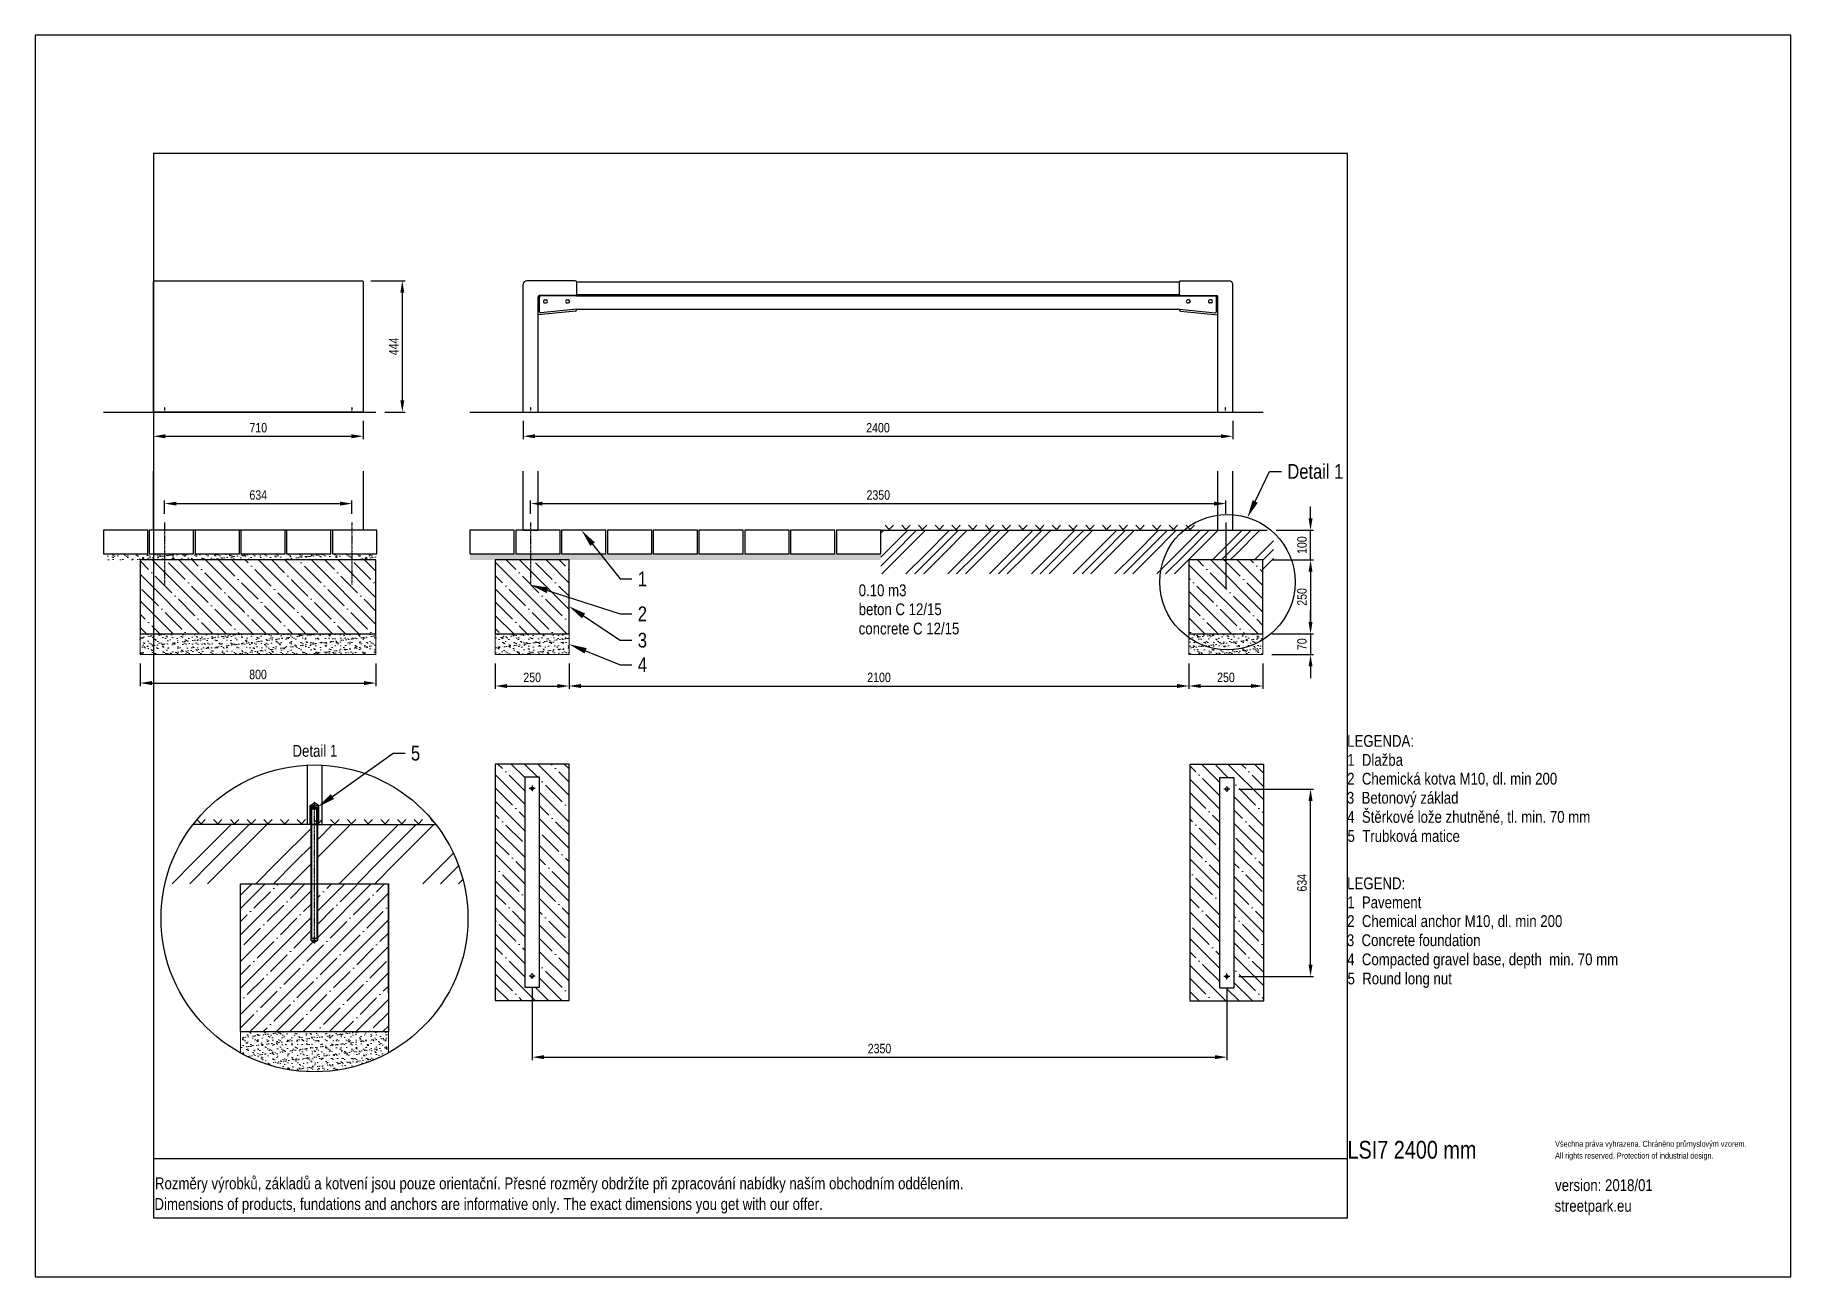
# Model space of a CAD drawing. Header units: millimetres. Extents: x 5064 to 11004, y 3085 to 7285.
import ezdxf
from ezdxf import colors
from ezdxf.entities.mleader import LeaderData, LeaderLine
from ezdxf.lldxf.tags import DXFTag
from ezdxf.math import Vec2, Vec3

# ---------------------------------------------------------------- set-up
doc = ezdxf.new("R2010")
doc.units = ezdxf.units.MM
doc.header["$LTSCALE"] = 0.3
doc.linetypes.add('DashDot', pattern=[15, 9, -3, 0, -3])
doc.layers.add('Nekreslit', color=6, linetype='Continuous', plot=False)
doc.layers.add('SRAFY', color=251, linetype='Continuous', lineweight=13)
doc.styles.add('SEACAD_Arial', font='arial.ttf', dxfattribs={"width": 0.8})
tags = doc.linetypes.add('HIDDEN2', pattern=[4.7625, 3.175, -1.5875]).pattern_tags.tags
tags[6:7] = [DXFTag(74, 4), DXFTag(75, 0), DXFTag(340, '0'), DXFTag(46, 0.0), DXFTag(50, 0.0), DXFTag(44, 0.0), DXFTag(45, 0.0)]
tags[4:5] = [DXFTag(74, 4), DXFTag(75, 0), DXFTag(340, '0'), DXFTag(46, 0.0), DXFTag(50, 0.0), DXFTag(44, 0.0), DXFTag(45, 0.0)]
doc.dimstyles.new('ISO-25', dxfattribs={"dimtxt": 1.6, "dimasz": 2, "dimexe": 0.5, "dimexo": 1.5, "dimtad": 1, "dimdec": 0, "dimtxsty": 'SEACAD_Arial', "dimcen": 2, "dimadec": 0, "dimazin": 0, "dimtfac": 1, "dimtdec": 0, "dimtmove": 0, "dimatfit": 3, "dimfxl": 1, "dimarcsym": 0})

# ---------------------------------------------------------------- blocks, each defined once
blk = doc.blocks.new('*D138')
at = {"color": 0, "lineweight": -2, "transparency": 16777216}
for p, q in [((6740.9, 5666.5), (6740.9, 5710.7)), ((9093.1, 5666.5), (9093.1, 5710.7)), ((6780.9, 5700.7), (9053.1, 5700.7))]:
    blk.add_line(p, q, dxfattribs=at)
at = {"color": 0, "transparency": 16777216}
for points in [[(6780.9, 5707.4), (6780.9, 5694), (6740.9, 5700.7)], [(9053.1, 5707.4), (9053.1, 5694), (9093.1, 5700.7)]]:
    blk.add_solid(points, dxfattribs=at)
at = {"layer": 'Defpoints', "color": 0, "transparency": 16777216}
for p in [(9093.1, 5700.7), (6740.9, 5636.5), (9093.1, 5636.5)]:
    blk.add_point(p, dxfattribs=at)
at = {"color": 0, "transparency": 16777216, "insert": (7917, 5729.6), "char_height": 32, "attachment_point": 5, "style": 'SEACAD_Arial'}
blk.add_mtext('2350', dxfattribs=at)
blk = doc.blocks.new('*D136')
at = {"color": 0, "lineweight": -2, "transparency": 16777216}
for p, q in [((9297.6, 5510.1), (9389.4, 5510.1)), ((9379.4, 5470.1), (9379.4, 5300.1)), ((9248.1, 5260.1), (9389.4, 5260.1))]:
    blk.add_line(p, q, dxfattribs=at)
at = {"color": 0, "transparency": 16777216}
for points in [[(9372.7, 5470.1), (9386, 5470.1), (9379.4, 5510.1)], [(9372.7, 5300.1), (9386, 5300.1), (9379.4, 5260.1)]]:
    blk.add_solid(points, dxfattribs=at)
at = {"layer": 'Defpoints', "color": 0, "transparency": 16777216}
for p in [(9267.6, 5510.1), (9218.1, 5260.1), (9379.4, 5260.1)]:
    blk.add_point(p, dxfattribs=at)
at = {"color": 0, "transparency": 16777216, "insert": (9350.5, 5385.1), "char_height": 32, "attachment_point": 5, "rotation": 90, "style": 'SEACAD_Arial'}
blk.add_mtext('250', dxfattribs=at)
blk = doc.blocks.new('*D137')
at = {"color": 0, "lineweight": -2, "transparency": 16777216}
for p, q in [((9379.4, 5300.1), (9379.4, 5340.1)), ((9248.1, 5260.1), (9389.4, 5260.1)), ((9379.4, 5260.1), (9379.4, 5190.1)), ((9248.1, 5190.1), (9389.4, 5190.1)), ((9379.4, 5150.1), (9379.4, 5110.1))]:
    blk.add_line(p, q, dxfattribs=at)
at = {"color": 0, "transparency": 16777216}
for points in [[(9372.7, 5300.1), (9386, 5300.1), (9379.4, 5260.1)], [(9372.7, 5150.1), (9386, 5150.1), (9379.4, 5190.1)]]:
    blk.add_solid(points, dxfattribs=at)
at = {"layer": 'Defpoints', "color": 0, "transparency": 16777216}
for p in [(9218.1, 5260.1), (9218.1, 5190.1), (9379.4, 5190.1)]:
    blk.add_point(p, dxfattribs=at)
at = {"color": 0, "transparency": 16777216, "insert": (9350.5, 5225.1), "char_height": 32, "attachment_point": 5, "rotation": 90, "style": 'SEACAD_Arial'}
blk.add_mtext('70', dxfattribs=at)
blk = doc.blocks.new('*D139')
at = {"color": 0, "lineweight": -2, "transparency": 16777216}
for p, q in [((5419.4, 5160.1), (5419.4, 5083.8)), ((6217.5, 5160.1), (6217.5, 5083.8)), ((5459.4, 5093.8), (6177.5, 5093.8))]:
    blk.add_line(p, q, dxfattribs=at)
at = {"color": 0, "transparency": 16777216}
for points in [[(5459.4, 5100.5), (5459.4, 5087.1), (5419.4, 5093.8)], [(6177.5, 5100.5), (6177.5, 5087.1), (6217.5, 5093.8)]]:
    blk.add_solid(points, dxfattribs=at)
at = {"layer": 'Defpoints', "color": 0, "transparency": 16777216}
for p in [(5419.4, 5190.1), (6217.5, 5190.1), (6217.5, 5093.8)]:
    blk.add_point(p, dxfattribs=at)
at = {"color": 0, "transparency": 16777216, "insert": (5818.5, 5122.6), "char_height": 32, "attachment_point": 5, "style": 'SEACAD_Arial'}
blk.add_mtext('800', dxfattribs=at)
blk = doc.blocks.new('*D140')
at = {"color": 0, "lineweight": -2, "transparency": 16777216}
for p, q in [((6621, 5160.1), (6621, 5073.8)), ((6871, 5160.1), (6871, 5073.8)), ((6661, 5083.8), (6831, 5083.8))]:
    blk.add_line(p, q, dxfattribs=at)
at = {"color": 0, "transparency": 16777216}
for points in [[(6661, 5090.5), (6661, 5077.1), (6621, 5083.8)], [(6831, 5090.5), (6831, 5077.1), (6871, 5083.8)]]:
    blk.add_solid(points, dxfattribs=at)
at = {"layer": 'Defpoints', "color": 0, "transparency": 16777216}
for p in [(6621, 5190.1), (6871, 5190.1), (6871, 5083.8)]:
    blk.add_point(p, dxfattribs=at)
at = {"color": 0, "transparency": 16777216, "insert": (6746, 5112.7), "char_height": 32, "attachment_point": 5, "style": 'SEACAD_Arial'}
blk.add_mtext('250', dxfattribs=at)
blk = doc.blocks.new('*D141')
at = {"color": 0, "lineweight": -2, "transparency": 16777216}
for p, q in [((8968.1, 5160.1), (8968.1, 5073.8)), ((9218.1, 5160.1), (9218.1, 5073.8)), ((9008.1, 5083.8), (9178.1, 5083.8))]:
    blk.add_line(p, q, dxfattribs=at)
at = {"color": 0, "transparency": 16777216}
for points in [[(9008.1, 5090.5), (9008.1, 5077.2), (8968.1, 5083.8)], [(9178.1, 5090.5), (9178.1, 5077.2), (9218.1, 5083.8)]]:
    blk.add_solid(points, dxfattribs=at)
at = {"layer": 'Defpoints', "color": 0, "transparency": 16777216}
for p in [(8968.1, 5190.1), (9218.1, 5190.1), (9218.1, 5083.8)]:
    blk.add_point(p, dxfattribs=at)
at = {"color": 0, "transparency": 16777216, "insert": (9093.1, 5112.7), "char_height": 32, "attachment_point": 5, "style": 'SEACAD_Arial'}
blk.add_mtext('250', dxfattribs=at)
blk = doc.blocks.new('*D142')
at = {"color": 0, "lineweight": -2, "transparency": 16777216}
for p, q in [((6871, 5160.1), (6871, 5073.8)), ((8968.1, 5160.1), (8968.1, 5073.8)), ((6911, 5083.8), (8928.1, 5083.8))]:
    blk.add_line(p, q, dxfattribs=at)
at = {"color": 0, "transparency": 16777216}
for points in [[(6911, 5090.5), (6911, 5077.1), (6871, 5083.8)], [(8928.1, 5090.5), (8928.1, 5077.1), (8968.1, 5083.8)]]:
    blk.add_solid(points, dxfattribs=at)
at = {"layer": 'Defpoints', "color": 0, "transparency": 16777216}
for p in [(6871, 5190.1), (8968.1, 5190.1), (8968.1, 5083.8)]:
    blk.add_point(p, dxfattribs=at)
at = {"color": 0, "transparency": 16777216, "insert": (7919.5, 5112.7), "char_height": 32, "attachment_point": 5, "style": 'SEACAD_Arial'}
blk.add_mtext('2100', dxfattribs=at)
blk = doc.blocks.new('*D133')
at = {"color": 0, "lineweight": -2, "transparency": 16777216}
for p, q in [((9379.4, 5650.4), (9379.4, 5690.4)), ((9262.6, 5610.4), (9389.4, 5610.4)), ((9379.4, 5510.1), (9379.4, 5610.4)), ((9248.1, 5510.1), (9389.4, 5510.1)), ((9379.4, 5470.1), (9379.4, 5430.1))]:
    blk.add_line(p, q, dxfattribs=at)
at = {"color": 0, "transparency": 16777216}
for points in [[(9372.7, 5650.4), (9386, 5650.4), (9379.4, 5610.4)], [(9372.7, 5470.1), (9386, 5470.1), (9379.4, 5510.1)]]:
    blk.add_solid(points, dxfattribs=at)
at = {"layer": 'Defpoints', "color": 0, "transparency": 16777216}
for p in [(9232.6, 5610.4), (9379.4, 5610.4), (9218.1, 5510.1)]:
    blk.add_point(p, dxfattribs=at)
at = {"color": 0, "transparency": 16777216, "insert": (9350.5, 5560.3), "char_height": 32, "attachment_point": 5, "rotation": 90, "style": 'SEACAD_Arial'}
blk.add_mtext('100', dxfattribs=at)
blk = doc.blocks.new('*D134')
at = {"color": 0, "lineweight": -2, "transparency": 16777216}
for p, q in [((6715.9, 5980.4), (6715.9, 5918.5)), ((9115.9, 5980.4), (9115.9, 5918.5)), ((6755.9, 5928.5), (9075.9, 5928.5))]:
    blk.add_line(p, q, dxfattribs=at)
at = {"color": 0, "transparency": 16777216}
for points in [[(6755.9, 5935.2), (6755.9, 5921.8), (6715.9, 5928.5)], [(9075.9, 5935.2), (9075.9, 5921.8), (9115.9, 5928.5)]]:
    blk.add_solid(points, dxfattribs=at)
at = {"layer": 'Defpoints', "color": 0, "transparency": 16777216}
for p in [(6715.9, 6010.4), (9115.9, 6010.4), (9115.9, 5928.5)]:
    blk.add_point(p, dxfattribs=at)
at = {"color": 0, "transparency": 16777216, "insert": (7915.9, 5957.3), "char_height": 32, "attachment_point": 5, "style": 'SEACAD_Arial'}
blk.add_mtext('2400', dxfattribs=at)
blk = doc.blocks.new('*D143')
at = {"color": 0, "lineweight": -2, "transparency": 16777216}
for p, q in [((5502.4, 5666.4), (5502.4, 5710.7)), ((6136.4, 5666.4), (6136.4, 5710.7)), ((5542.4, 5700.7), (6096.4, 5700.7))]:
    blk.add_line(p, q, dxfattribs=at)
at = {"color": 0, "transparency": 16777216}
for points in [[(5542.4, 5707.4), (5542.4, 5694), (5502.4, 5700.7)], [(6096.4, 5707.4), (6096.4, 5694), (6136.4, 5700.7)]]:
    blk.add_solid(points, dxfattribs=at)
at = {"layer": 'Defpoints', "color": 0, "transparency": 16777216}
for p in [(6136.4, 5700.7), (5502.4, 5636.4), (6136.4, 5636.4)]:
    blk.add_point(p, dxfattribs=at)
at = {"color": 0, "transparency": 16777216, "insert": (5819.4, 5729.6), "char_height": 32, "attachment_point": 5, "style": 'SEACAD_Arial'}
blk.add_mtext('634', dxfattribs=at)
blk = doc.blocks.new('*D144')
at = {"color": 0, "lineweight": -2, "transparency": 16777216}
for p, q in [((5464.4, 5980.4), (5464.4, 5918.5)), ((6174.4, 5980.4), (6174.4, 5918.5)), ((5504.4, 5928.5), (6134.4, 5928.5))]:
    blk.add_line(p, q, dxfattribs=at)
at = {"color": 0, "transparency": 16777216}
for points in [[(5504.4, 5935.2), (5504.4, 5921.8), (5464.4, 5928.5)], [(6134.4, 5935.2), (6134.4, 5921.8), (6174.4, 5928.5)]]:
    blk.add_solid(points, dxfattribs=at)
at = {"layer": 'Defpoints', "color": 0, "transparency": 16777216}
for p in [(5464.4, 6010.4), (6174.4, 6010.4), (6174.4, 5928.5)]:
    blk.add_point(p, dxfattribs=at)
at = {"color": 0, "transparency": 16777216, "insert": (5819.4, 5957.3), "char_height": 32, "attachment_point": 5, "style": 'SEACAD_Arial'}
blk.add_mtext('710', dxfattribs=at)
blk = doc.blocks.new('*D145')
at = {"color": 0, "lineweight": -2, "transparency": 16777216}
for p, q in [((6200.4, 6454.4), (6316.7, 6454.4)), ((6306.7, 6414.4), (6306.7, 6050.4)), ((6247, 6010.4), (6316.7, 6010.4))]:
    blk.add_line(p, q, dxfattribs=at)
at = {"color": 0, "transparency": 16777216}
for points in [[(6300, 6414.4), (6313.3, 6414.4), (6306.7, 6454.4)], [(6300, 6050.4), (6313.3, 6050.4), (6306.7, 6010.4)]]:
    blk.add_solid(points, dxfattribs=at)
at = {"layer": 'Defpoints', "color": 0, "transparency": 16777216}
for p in [(6170.4, 6454.4), (6217, 6010.4), (6306.7, 6010.4)]:
    blk.add_point(p, dxfattribs=at)
at = {"color": 0, "transparency": 16777216, "insert": (6278.2, 6232.4), "char_height": 32, "attachment_point": 5, "rotation": 90, "style": 'SEACAD_Arial'}
blk.add_mtext('444', dxfattribs=at)
blk = doc.blocks.new('*D146')
at = {"color": 0, "lineweight": -2, "transparency": 16777216}
for p, q in [((6746, 4062.9), (6746, 3818.4)), ((9096.2, 4061.4), (9096.2, 3818.4)), ((6786, 3828.4), (9056.2, 3828.4))]:
    blk.add_line(p, q, dxfattribs=at)
at = {"color": 0, "transparency": 16777216}
for points in [[(6786, 3835.1), (6786, 3821.8), (6746, 3828.4)], [(9056.2, 3835.1), (9056.2, 3821.8), (9096.2, 3828.4)]]:
    blk.add_solid(points, dxfattribs=at)
at = {"layer": 'Defpoints', "color": 0, "transparency": 16777216}
for p in [(6746, 4092.9), (9096.2, 4091.4), (9096.2, 3828.4)]:
    blk.add_point(p, dxfattribs=at)
at = {"color": 0, "transparency": 16777216, "insert": (7921.1, 3857.3), "char_height": 32, "attachment_point": 5, "style": 'SEACAD_Arial'}
blk.add_mtext('2350', dxfattribs=at)
blk = doc.blocks.new('*D147')
at = {"color": 0, "lineweight": -2, "transparency": 16777216}
for p, q in [((9136.2, 4735.4), (9389.4, 4735.4)), ((9379.4, 4141.4), (9379.4, 4695.4)), ((9136.2, 4101.4), (9389.4, 4101.4))]:
    blk.add_line(p, q, dxfattribs=at)
at = {"color": 0, "transparency": 16777216}
for points in [[(9372.7, 4695.4), (9386, 4695.4), (9379.4, 4735.4)], [(9372.7, 4141.4), (9386, 4141.4), (9379.4, 4101.4)]]:
    blk.add_solid(points, dxfattribs=at)
at = {"layer": 'Defpoints', "color": 0, "transparency": 16777216}
for p in [(9106.2, 4735.4), (9379.4, 4735.4), (9106.2, 4101.4)]:
    blk.add_point(p, dxfattribs=at)
at = {"color": 0, "transparency": 16777216, "insert": (9350.5, 4418.4), "char_height": 32, "attachment_point": 5, "rotation": 90, "style": 'SEACAD_Arial'}
blk.add_mtext('634', dxfattribs=at)

msp = doc.modelspace()

# ---------------------------------------------------------------- hatches: boundary and pattern name
at = {"layer": 'SRAFY'}
h = msp.add_hatch(dxfattribs=at)
h.set_pattern_fill('GOST_GROUND', color=256, scale=10)
h.set_pattern_definition([(45, (863.65, 295.79), (141.4214, -9e-15), [200]), (45, (893.65, 295.79), (141.4214, -9e-15), [200]), (45, (923.65, 295.79), (141.4214, -9e-15), [200])])
h.paths.add_polyline_path([(8968.1, 5462.8), (7925.3, 5462.8), (7925.6, 5610.4), (9254.1, 5610.4), (9254.1, 5463), (9218.1, 5463), (9218.1, 5510.1), (8968.1, 5510.1)])
h = msp.add_hatch(dxfattribs=at)
h.set_pattern_fill('TERACO', color=256, scale=20)
h.set_pattern_definition([(45, (600, 295.79), (-28.28427, 28.28427), [20, -20]), (135, (656.57, 295.79), (-28.28427, -28.28427), [20, -20])])
h.paths.add_polyline_path([(7925.4, 5610.1), (7925.4, 5633.1), (8990.4, 5633.5), (8990.4, 5610.5)])
h = msp.add_hatch(dxfattribs=at)
h.set_pattern_fill('AR-SAND', color=256, scale=0.5)
h.set_pattern_definition([(37.5, (-1240, 295.79), (-0.800016, 24.47066), [0, -19.304, 0, -21.59, 0, -20.6375]), (7.5, (-1240, 295.79), (22.47616, 35.84126), [0, -10.414, 0, -17.399, 0, -6.6675]), (327.5, (-1255.62, 295.79), (39.54962, 0.07186), [0, -6.35, 0, -22.86, 0, -29.845]), (317.5, (-1255.62, 295.79), (38.17782, 11.14647), [0, -3.175, 0, -14.986, 0, -17.145])])
h.paths.add_polyline_path([(5295.4, 5530.4), (5295.4, 5510.5), (5326, 5510.4), (5446, 5510.3), (5446, 5530.4)])
h.paths.add_polyline_path([(6220.5, 5510.1), (6220.5, 5530.4), (5446, 5530.4), (5446, 5510.3), (5576, 5510.1)])
h = msp.add_hatch(dxfattribs=at)
h.set_pattern_fill('AR-SAND', color=256, scale=0.5)
h.set_pattern_definition([(37.5, (0, 295.79), (-0.800016, 24.47066), [0, -19.304, 0, -21.59, 0, -20.6375]), (7.5, (0, 295.79), (22.47616, 35.84126), [0, -10.414, 0, -17.399, 0, -6.6675]), (327.5, (-15.62, 295.79), (39.54962, 0.07186), [0, -6.35, 0, -22.86, 0, -29.845]), (317.5, (-15.62, 295.79), (38.17782, 11.14647), [0, -3.175, 0, -14.986, 0, -17.145])])
h.paths.add_polyline_path([(6535.4, 5530.4), (6535.4, 5510.5), (6566, 5510.4), (6686, 5510.3), (6686, 5530.4)])
h.paths.add_polyline_path([(7925.4, 5510.1), (7925.4, 5530.4), (6686, 5530.4), (6686, 5510.3), (6816, 5510.1)])
h = msp.add_hatch(dxfattribs=at)
h.set_pattern_fill('ANSI35', color=256, scale=10, angle=90)
h.set_pattern_definition([(135, (15, 0), (-44.9013, -44.9013), []), (135, (15, 44.9), (-44.9013, -44.9013), [79.375, -15.875, 0, -15.875])])
h.paths.add_polyline_path([(6217.5, 5510.1), (5419.4, 5510.4), (5419.4, 5260.1), (6217.5, 5260.1)])
h = msp.add_hatch(dxfattribs=at)
h.set_pattern_fill('ANSI35', color=256, scale=10, angle=90)
h.paths.add_polyline_path([(6870.9, 5510.1), (6621, 5510.4), (6621, 5260.1), (6871, 5260.1)])
h = msp.add_hatch(dxfattribs=at)
h.set_pattern_fill('ANSI35', color=256, scale=10, angle=90)
h.set_pattern_definition([(135, (901.654, 0.008), (-44.9013, -44.9013), []), (135, (901.654, 44.91), (-44.9013, -44.9013), [79.375, -15.875, 0, -15.875])])
h.paths.add_polyline_path([(9218.1, 5510.1), (8968.1, 5510.1), (8968.1, 5260.1), (9218.1, 5260.1)])
h = msp.add_hatch(dxfattribs=at)
h.set_pattern_fill('AR-SAND', color=256, scale=0.5)
h.set_pattern_definition([(37.5, (30, 0), (-0.800016, 24.47066), [0, -19.304, 0, -21.59, 0, -20.6375]), (7.5, (30, 0), (22.47616, 35.84126), [0, -10.414, 0, -17.399, 0, -6.6675]), (327.5, (14.38, 0), (39.54962, 0.07186), [0, -6.35, 0, -22.86, 0, -29.845]), (317.5, (14.38, 0), (38.17782, 11.14647), [0, -3.175, 0, -14.986, 0, -17.145])])
h.paths.add_polyline_path([(6217.5, 5190.1), (6217.5, 5260.1), (5419.4, 5260.1), (5419.4, 5190.1)])
h = msp.add_hatch(dxfattribs=at)
h.set_pattern_fill('AR-SAND', color=256, scale=0.5)
h.paths.add_polyline_path([(6871, 5260.1), (6621, 5260.1), (6621, 5190.1), (6871, 5190.1)])
h = msp.add_hatch(dxfattribs=at)
h.set_pattern_fill('AR-SAND', color=256, scale=0.5)
h.set_pattern_definition([(37.5, (600, 0), (-0.800016, 24.47066), [0, -19.304, 0, -21.59, 0, -20.6375]), (7.5, (600, 0), (22.47616, 35.84126), [0, -10.414, 0, -17.399, 0, -6.6675]), (327.5, (584.38, 0), (39.54962, 0.07186), [0, -6.35, 0, -22.86, 0, -29.845]), (317.5, (584.38, 0), (38.17782, 11.14647), [0, -3.175, 0, -14.986, 0, -17.145])])
h.paths.add_polyline_path([(8968.1, 5260.1), (9218.1, 5260.1), (9218.1, 5190.1), (8968.1, 5190.1)])
h = msp.add_hatch(dxfattribs=at)
h.set_pattern_fill('ANSI35', color=256, scale=10, angle=90)
h.paths.add_polyline_path([(9221.2, 4818.4), (8971.2, 4818.4), (8971.2, 4018.4), (9221.2, 4018.4)])
h.paths.add_polyline_path([(9071.2, 4773.4), (9121.2, 4773.4), (9121.2, 4063.4), (9071.2, 4063.4)], flags=16)
h.paths.add_polyline_path([(6871, 4819.9), (6621, 4819.9), (6621, 4019.9), (6871, 4019.9)])
h.paths.add_polyline_path([(6721, 4774.9), (6771, 4774.9), (6771, 4064.9), (6721, 4064.9)], flags=16)
h = msp.add_hatch(dxfattribs=at)
h.set_pattern_fill('TERACO', color=256, scale=20)
h.set_pattern_definition([(45, (-2237.18, -699.72), (-28.28427, 28.28427), [20, -20]), (135, (-2180.613, -699.72), (-28.28427, -28.28427), [20, -20])])
h.paths.add_polyline_path([(5607.6, 4614.9), (5607.6, 4638), (6411.2, 4638), (6411.2, 4614.9)])
h = msp.add_hatch(dxfattribs=at)
h.set_pattern_fill('ANSI31', color=256, scale=0.5)
h.paths.add_polyline_path([(6019.4, 4674.9), (6017.8, 4673.3), (6017.8, 4669.1), (6017.8, 4669.1), (6019.4, 4667.5)])
h.paths.add_polyline_path([(6001, 4673.3), (5999.4, 4674.9), (5999.4, 4667.5), (6001, 4669.1)])
h.paths.add_polyline_path([(5999.4, 4674.9), (5997.4, 4674.9), (5995.3, 4672.8), (5995.3, 4617.1), (5997.4, 4614.9), (5999.4, 4614.9), (5999.4, 4667.5)])
h.paths.add_polyline_path([(6023.5, 4672.8), (6021.4, 4674.9), (6019.4, 4674.9), (6019.4, 4667.5), (6019.4, 4667.5), (6019.4, 4614.9), (6021.4, 4614.9), (6023.5, 4617.1)])
h = msp.add_hatch(dxfattribs=at)
h.set_pattern_fill('GOST_GROUND', color=256, scale=20)
h.set_pattern_definition([(45, (-1469.58, 245.79), (282.8427, -2e-14), [400]), (45, (-1409.58, 245.79), (282.8427, -2e-14), [400]), (45, (-1349.58, 245.79), (282.8427, -2e-14), [400])])
h.paths.add_polyline_path([(5999.4, 4615), (5977.4, 4615), (5598.5, 4615, 0.107975), (5503.6, 4414.7), (5759.4, 4414.7), (5999.4, 4414.7)])
h.paths.add_polyline_path([(6420.3, 4615), (6041.4, 4615), (6019.4, 4615), (6019.4, 4414.7), (6259.4, 4414.7), (6515.2, 4414.7, 0.107975)])
h = msp.add_hatch(dxfattribs=at)
h.set_pattern_fill('ANSI35', color=256, scale=10, angle=0.00001)
h.set_pattern_definition([(45, (-1469.58, 245.79), (-44.9013, 44.90127), []), (45, (-1424.68, 245.79), (-44.9013, 44.90127), [79.375, -15.875, 0, -15.875])])
h.paths.add_polyline_path([(6259.4, 4414.7), (6019.4, 4414.7), (6019.4, 4223.7), (5999.4, 4223.7), (5999.4, 4414.7), (5759.4, 4414.7), (5759.4, 3914.7), (6259.4, 3914.7)])
h = msp.add_hatch(dxfattribs=at)
h.set_pattern_fill('AR-SAND', color=256, scale=0.5, angle=0.00001)
h.set_pattern_definition([(37.5, (-1469.582, 245.79), (-0.80002, 24.47066), [0, -19.304, 0, -21.59, 0, -20.6375]), (7.5, (-1469.582, 245.79), (22.47616, 35.84126), [0, -10.414, 0, -17.399, 0, -6.6675]), (327.5, (-1485.203, 245.79), (39.54962, 0.071866), [0, -6.35, 0, -22.86, 0, -29.845]), (317.5, (-1485.203, 245.79), (38.17782, 11.14647), [0, -3.175, 0, -14.986, 0, -17.145])])
h.paths.add_polyline_path([(5759.4, 3914.7), (5759.4, 3842.8, 0.256659), (6259.4, 3842.8), (6259.4, 3914.7)])

# ---------------------------------------------------------------- linework, layer by layer
for p, q in [((6715.9, 6010.4), (6715.9, 6442.4)), ((6891.9, 6454.4), (6727.9, 6454.4)), ((6895.9, 6450.4), (8935.9, 6450.4)), ((6895.9, 6450.4), (6895.9, 6408.4)), ((8935.9, 6408.4), (8935.9, 6450.4)), ((8939.9, 6454.4), (9103.9, 6454.4)), ((9115.9, 6010.4), (9115.9, 6442.4)), ((6765.9, 6010.4), (6765.9, 6400.4)), ((6891.9, 6404.4), (6769.9, 6404.4)), ((6770.9, 6349.7), (6770.9, 6399.4)), ((6895.9, 6403.4), (6774.9, 6403.4)), ((6895.9, 6358.4), (6775.4, 6345.7)), ((6788.9, 6389.4), (6792.9, 6389.4)), ((6788.9, 6379.4), (6792.9, 6379.4)), ((6863.9, 6389.4), (6867.9, 6389.4)), ((6863.9, 6379.4), (6867.9, 6379.4)), ((6895.9, 6408.4), (8935.9, 6408.4)), ((6895.9, 6403.4), (6895.9, 6408.4)), ((6895.9, 6403.4), (8935.9, 6403.4)), ((6895.9, 6358.4), (8935.9, 6358.4)), ((6895.9, 6358.4), (6895.9, 6355.9)), ((6895.9, 6358.4), (6895.9, 6355.9)), ((8935.9, 6403.4), (8935.9, 6408.4)), ((8935.9, 6403.4), (9056.9, 6403.4)), ((8935.9, 6358.4), (9056.5, 6345.7)), ((8935.9, 6358.4), (8935.9, 6355.9)), ((8935.9, 6358.4), (8935.9, 6355.9)), ((8939.9, 6404.4), (9061.9, 6404.4)), ((8967.9, 6389.4), (8963.9, 6389.4)), ((8967.9, 6379.4), (8963.9, 6379.4)), ((9042.9, 6389.4), (9038.9, 6389.4)), ((9042.9, 6379.4), (9038.9, 6379.4)), ((9060.9, 6349.7), (9060.9, 6399.4)), ((9065.9, 6010.4), (9065.9, 6400.4)), ((6892.4, 6351.9), (6765.9, 6338.7)), ((8939.5, 6351.9), (9065.9, 6338.7)), ((5464.4, 5610.4), (5464.4, 5810.4)), ((6174.4, 5810.4), (6174.4, 5610.4)), ((6715.9, 5610.4), (6715.9, 5810.5)), ((6765.9, 5610.4), (6765.9, 5810.5)), ((9065.9, 5610.4), (9065.9, 5810.5)), ((9115.9, 5610.4), (9115.9, 5810.5)), ((6174.4, 5610.4), (5464.4, 5610.4)), ((6715.9, 5610.4), (6765.9, 5610.4)), ((7925.4, 5610.4), (9232.6, 5610.4)), ((9065.9, 5610.4), (9115.9, 5610.4)), ((5295.4, 5530.4), (5437.4, 5530.4)), ((5985.4, 4615), (5985.4, 4815)), ((6035.4, 4615), (6035.4, 4815)), ((5997.4, 4674.9), (5995.3, 4672.8)), ((5995.3, 4672.8), (5995.3, 4617.1)), ((6009.4, 4674.9), (5997.4, 4674.9)), ((5999.4, 4614.9), (5999.4, 4674.9)), ((5999.4, 4674.9), (6001, 4673.3)), ((6001, 4674.9), (6009.4, 4674.9)), ((6001, 4616.5), (6001, 4673.3)), ((6001, 4673.3), (6009.4, 4673.3)), ((6001, 4669.1), (6017.8, 4669.1)), ((6009.4, 4674.9), (6021.4, 4674.9)), ((6017.8, 4673.3), (6009.4, 4673.3)), ((6019.4, 4674.9), (6017.8, 4673.3)), ((6017.8, 4616.5), (6017.8, 4673.3)), ((6019.4, 4614.9), (6019.4, 4674.9)), ((6021.4, 4674.9), (6023.5, 4672.8)), ((6023.5, 4672.8), (6023.5, 4617.1)), ((5999.4, 4614.9), (5598.5, 4615)), ((5997.4, 4614.9), (5995.3, 4617.1)), ((5997.4, 4614.9), (5999.4, 4614.9)), ((5999.4, 4614.9), (6001, 4616.5)), ((5999.4, 4614.9), (6019.4, 4614.9)), ((6001, 4616.5), (6009.4, 4616.5)), ((6017.8, 4616.5), (6009.4, 4616.5)), ((6019.4, 4614.9), (6017.8, 4616.5)), ((6019.4, 4614.9), (6420.3, 4615)), ((6021.4, 4614.9), (6023.5, 4617.1)), ((6041.4, 4615), (6420.3, 4615))]:
    msp.add_line(p, q)
at = {"color": 7, "linetype": 'Continuous'}
for p, q in [((5295.4, 6010.4), (6217, 6010.4)), ((6535.4, 6010.4), (9219.3, 6010.4)), ((5464.4, 5810.4), (5464.4, 5666.4)), ((5445.4, 5610.4), (5295.4, 5610.4)), ((5295.4, 5610.4), (5295.4, 5530.4)), ((5445.4, 5530.4), (5445.4, 5610.4)), ((5600.4, 5610.4), (5450.4, 5610.4)), ((5450.4, 5610.4), (5450.4, 5530.4)), ((5600.4, 5530.4), (5600.4, 5610.4)), ((5755.4, 5610.4), (5605.4, 5610.4)), ((5605.4, 5610.4), (5605.4, 5530.4)), ((5755.4, 5530.4), (5755.4, 5610.4)), ((5910.4, 5610.4), (5760.4, 5610.4)), ((5760.4, 5610.4), (5760.4, 5530.4)), ((5910.4, 5530.4), (5910.4, 5610.4)), ((6065.4, 5610.4), (5915.4, 5610.4)), ((5915.4, 5610.4), (5915.4, 5530.4)), ((6065.4, 5530.4), (6065.4, 5610.4)), ((6220.4, 5610.4), (6070.4, 5610.4)), ((6070.4, 5610.4), (6070.4, 5530.4)), ((6220.4, 5530.4), (6220.4, 5610.4)), ((6685.4, 5610.4), (6535.4, 5610.4)), ((6535.4, 5610.4), (6535.4, 5530.4)), ((6685.4, 5530.4), (6685.4, 5610.4)), ((6840.4, 5610.4), (6690.4, 5610.4)), ((6690.4, 5610.4), (6690.4, 5530.4)), ((6840.4, 5530.4), (6840.4, 5610.4)), ((6995.4, 5610.4), (6845.4, 5610.4)), ((6845.4, 5610.4), (6845.4, 5530.4)), ((6995.4, 5530.4), (6995.4, 5610.4)), ((7150.4, 5610.4), (7000.4, 5610.4)), ((7000.4, 5610.4), (7000.4, 5530.4)), ((7150.4, 5530.4), (7150.4, 5610.4)), ((7305.4, 5610.4), (7155.4, 5610.4)), ((7155.4, 5610.4), (7155.4, 5530.4)), ((7305.4, 5530.4), (7305.4, 5610.4)), ((7460.4, 5610.4), (7310.4, 5610.4)), ((7310.4, 5610.4), (7310.4, 5530.4)), ((7460.4, 5530.4), (7460.4, 5610.4)), ((7615.4, 5610.4), (7465.4, 5610.4)), ((7465.4, 5610.4), (7465.4, 5530.4)), ((7615.4, 5530.4), (7615.4, 5610.4)), ((7770.4, 5610.4), (7620.4, 5610.4)), ((7620.4, 5610.4), (7620.4, 5530.4)), ((7770.4, 5530.4), (7770.4, 5610.4)), ((7925.4, 5610.4), (7775.4, 5610.4)), ((7775.4, 5610.4), (7775.4, 5530.4)), ((7925.4, 5530.4), (7925.4, 5610.4)), ((5295.4, 5530.4), (5445.4, 5530.4)), ((5450.4, 5530.4), (5600.4, 5530.4)), ((5605.4, 5530.4), (5755.4, 5530.4)), ((5760.4, 5530.4), (5910.4, 5530.4)), ((5915.4, 5530.4), (6065.4, 5530.4)), ((6070.4, 5530.4), (6220.4, 5530.4)), ((6535.4, 5530.4), (6685.4, 5530.4)), ((6690.4, 5530.4), (6840.4, 5530.4)), ((6845.4, 5530.4), (6995.4, 5530.4)), ((7000.4, 5530.4), (7150.4, 5530.4)), ((7155.4, 5530.4), (7305.4, 5530.4)), ((7310.4, 5530.4), (7460.4, 5530.4)), ((7465.4, 5530.4), (7615.4, 5530.4)), ((7620.4, 5530.4), (7770.4, 5530.4)), ((7775.4, 5530.4), (7925.4, 5530.4)), ((5999.4, 4667.5), (5999.4, 4231.3)), ((6019.4, 4231.3), (6019.4, 4667.5)), ((5759.4, 3914.7), (5759.4, 4414.7)), ((5759.4, 4414.7), (6259.4, 4414.7)), ((6259.4, 4414.7), (6259.4, 3914.7)), ((6259.4, 4293.7), (6259.4, 4413.7)), ((6259.4, 4045.4), (6259.4, 4413.7)), ((5759.4, 3914.7), (6259.4, 3914.7))]:
    msp.add_line(p, q, dxfattribs=at)
at = {"color": 0, "linetype": 'DashDot', "ltscale": 0.1}
for p, q in [((5502.4, 6027.4), (5502.4, 6007.4)), ((6136.4, 6027.4), (6136.4, 6007.4)), ((6740.9, 6027.4), (6740.9, 6007.4)), ((9090.9, 6027.4), (9090.9, 6007.4)), ((5502.4, 5627.4), (5502.4, 5607.4))]:
    msp.add_line(p, q, dxfattribs=at)
at = {"lineweight": 15}
for p, q in [((6665.9, 6010.4), (6715.9, 6010.4)), ((8866.5, 6010.4), (8816.5, 6010.4)), ((8866.5, 5610.4), (8816.5, 5610.4)), ((6001, 4669.1), (6001, 4229.7)), ((6017.8, 4669.1), (6017.8, 4229.7))]:
    msp.add_line(p, q, dxfattribs=at)
at = {"linetype": 'DashDot', "lineweight": 30}
for p, q in [((5502.4, 5636.4), (5502.4, 5425.8)), ((6136.4, 5636.4), (6136.4, 5425.8)), ((6740.9, 5636.5), (6740.9, 5425.8)), ((9093.1, 5636.5), (9093.1, 5425.8))]:
    msp.add_line(p, q, dxfattribs=at)
at = {"ltscale": 3}
msp.add_line((9093.1, 5624.4), (9093.1, 5413.7), dxfattribs=at)
at = {"linetype": 'DashDot', "ltscale": 0.1}
for p, q in [((6756, 4736.9), (6736, 4736.9)), ((6746, 4746.9), (6746, 4726.9)), ((9106.2, 4735.4), (9086.2, 4735.4)), ((9096.2, 4745.4), (9096.2, 4725.4)), ((6756, 4102.9), (6736, 4102.9)), ((6746, 4092.9), (6746, 4112.9)), ((9106.2, 4101.4), (9086.2, 4101.4)), ((9096.2, 4091.4), (9096.2, 4111.4))]:
    msp.add_line(p, q, dxfattribs=at)
at = {"linetype": 'HIDDEN2', "ltscale": 0.1}
for p, q in [((5994.4, 4679.9), (6009.4, 4688.6)), ((5994.4, 4679.9), (6009.4, 4679.9)), ((6024.4, 4679.9), (6009.4, 4688.6)), ((6024.4, 4679.9), (6009.4, 4679.9)), ((5997.4, 4223.7), (6021.4, 4223.7)), ((5997.4, 4223.7), (6009.4, 4216.7)), ((6021.4, 4223.7), (6009.4, 4216.7))]:
    msp.add_line(p, q, dxfattribs=at)
at = {"linetype": 'HIDDEN2'}
for p, q in [((5994.4, 4614.9), (5994.4, 4679.9)), ((6024.4, 4614.9), (6024.4, 4679.9))]:
    msp.add_line(p, q, dxfattribs=at)
at = {"color": 7, "linetype": 'HIDDEN2'}
for p, q in [((6001, 4669.1), (5999.4, 4667.5)), ((6019.4, 4667.5), (5999.4, 4667.5)), ((6019.4, 4667.5), (6017.8, 4669.1)), ((5997.4, 4614.9), (5997.4, 4414.7)), ((6019.4, 4614.9), (6019.4, 4614.9)), ((6021.4, 4414.7), (6021.4, 4614.9)), ((5997.4, 4414.7), (5997.4, 4223.7)), ((6021.4, 4223.7), (6021.4, 4414.7)), ((5999.4, 4231.3), (6019.4, 4231.3)), ((5999.4, 4231.3), (6001, 4229.7)), ((6009.4, 4229.7), (6001, 4229.7)), ((6017.8, 4229.7), (6009.4, 4229.7)), ((6017.8, 4229.7), (6019.4, 4231.3))]:
    msp.add_line(p, q, dxfattribs=at)
at = {"color": 7, "linetype": 'DashDot', "lineweight": 30}
msp.add_line((6009.4, 4212.9), (6009.4, 4691.8), dxfattribs=at)
msp.add_lwpolyline([(6174.4, 6010.4), (5464.4, 6010.4), (5464.4, 6450.4, -0.414214), (5468.4, 6454.4), (6170.4, 6454.4, -0.414217), (6174.4, 6450.4)], format="xyb", close=True)
for points in [[(5419.4, 5260.1), (6217.5, 5260.1), (6217.5, 5510.1), (5419.4, 5510.4)], [(6621, 5260.1), (6871, 5260.1), (6870.9, 5510.1), (6621, 5510.4)], [(8968.1, 5260.1), (9218.1, 5260.1), (9218.1, 5510.1), (8968.1, 5510.1)], [(6621, 4019.9), (6871, 4019.9), (6871, 4819.9), (6621, 4819.9)], [(8971.2, 4018.4), (9221.2, 4018.4), (9221.2, 4818.4), (8971.2, 4818.4)], [(6721, 4064.9), (6771, 4064.9), (6771, 4774.9), (6721, 4774.9)], [(9071.2, 4063.4), (9121.2, 4063.4), (9121.2, 4773.4), (9071.2, 4773.4)]]:
    msp.add_lwpolyline(points, close=True)
for centre, radius in [((9098.1, 5435.4), 229), ((6746, 4736.9), 5), ((9096.2, 4735.4), 5), ((6746, 4102.9), 5), ((9096.2, 4101.4), 5)]:
    msp.add_circle(centre, radius)
at = {"color": 7, "linetype": 'Continuous'}
for centre, radius in [((5529.4, 5610.4), 0.01), ((6045.5, 5610.4), 0.01), ((8990.4, 5610.4), 0.01), ((8990.4, 5610.4), 0.01), ((5551.4, 5260.1), 0.01), ((8966, 5260.1), 0.01), ((8966, 5260.1), 0.01), ((6009.4, 4297.8), 519.1)]:
    msp.add_circle(centre, radius, dxfattribs=at)
for centre, radius, start, end in [((6727.9, 6442.4), 12, 90, 180), ((6891.9, 6450.4), 4, 0, 90), ((8939.9, 6450.4), 4, 90, 180), ((9103.9, 6442.4), 12, 0, 90), ((6769.9, 6400.4), 4, 90, 180), ((6774.9, 6399.4), 4, 90.00002, 179.99999), ((6788.9, 6384.4), 5, 89.99998, 269.99998), ((6792.9, 6384.4), 5, 269.99998, 89.99998), ((6863.9, 6384.4), 5, 89.99998, 269.99998), ((6867.9, 6384.4), 5, 269.99998, 89.99998), ((6891.9, 6408.4), 4, 270, 0), ((6891.9, 6355.9), 4, 276, 0), ((8939.9, 6408.4), 4, 180, 270), ((8939.9, 6355.9), 4, 180, 264), ((8963.9, 6384.4), 5, 89.99998, 269.99998), ((8967.9, 6384.4), 5, 269.99998, 89.99998), ((9038.9, 6384.4), 5, 89.99998, 269.99998), ((9042.9, 6384.4), 5, 269.99998, 89.99998), ((9056.9, 6399.4), 4, 359.99996, 89.99993), ((9061.9, 6400.4), 4, 0, 90), ((6774.9, 6349.7), 4, 179.99997, 275.99998), ((9056.9, 6349.7), 4, 263.99997, 359.99999)]:
    msp.add_arc(centre, radius, start, end)
at = {"layer": 'Nekreslit'}
msp.add_line((5464.4, 3485.3), (9504.4, 3485.3), dxfattribs=at)
for points in [[(5064.4, 3085.3), (11004.4, 3085.3), (11004.4, 7285.3), (5064.4, 7285.3)], [(5464.4, 3285.3), (9504.4, 3285.3), (9504.4, 6885.3), (5464.4, 6885.3)]]:
    msp.add_lwpolyline(points, close=True, dxfattribs=at)
at = {"layer": 'SRAFY'}
for p, q in [((5419.5, 5260.1), (5419.4, 5190.1)), ((6217.5, 5260.1), (6217.5, 5190.1)), ((6621, 5260.1), (6621, 5190.1)), ((6871, 5260.1), (6871, 5190.1)), ((8968.1, 5260.1), (8968.1, 5190.1)), ((9218.1, 5260.1), (9218.1, 5190.1)), ((5419.4, 5190.1), (6217.5, 5190.1)), ((6621, 5190.1), (6871, 5190.1)), ((8968.1, 5190.1), (9218.1, 5190.1)), ((5759.4, 3914.7), (6259.4, 3914.7)), ((5759.4, 3914.7), (5759.4, 3842.8)), ((6259.4, 3914.7), (6259.4, 3842.8))]:
    msp.add_line(p, q, dxfattribs=at)

# ---------------------------------------------------------------- texts
at = {"style": 'SEACAD_Arial', "width": 0.8}
for s, height, p in [('0.10 m3', 40, (7850.7, 5387.6)), ('beton C 12/15', 40, (7850.7, 5323.4)), ('concrete C 12/15', 40, (7850.7, 5258.2)), ('LEGENDA:', 40, (9503.3, 4878.1)), ('1  Dlažba', 40, (9503.3, 4813.8)), ('2  Chemická kotva M10, dl. min 200', 40, (9503.3, 4750.3)), ('3  Betonový základ', 40, (9502.2, 4685.8)), ('4  Štěrkové lože zhutněné, tl. min. 70 mm', 40, (9503.3, 4621.1)), ('5  Trubková matice', 40, (9504.5, 4556.3)), ('LEGEND:', 40, (9503.3, 4396.4)), ('1  Pavement', 40, (9503.3, 4332.1)), ('2  Chemical anchor M10, dl. min 200', 40, (9503.3, 4268.6)), ('3  Concrete foundation', 40, (9502.2, 4204)), ('4  Compacted gravel base, depth  min. 70 mm', 40, (9503.3, 4139.3)), ('5  Round long nut', 40, (9504.5, 4074.6)), ('LSI7 2400 mm ', 60, (9504.4, 3485.3)), ('Všechna práva vyhrazena. Chráněno průmyslovým vzorem.', 20, (10206.7, 3525.3)), ('All rights reserved. Protection of industrial design.', 20, (10206.7, 3485.3)), ('Rozměry výrobků, základů a kotvení jsou pouze orientační. Přesné rozměry obdržíte při zpracování nabídky naším obchodním oddělením.', 39.9982, (5469.8, 3381.6)), ('version: 2018/01', 40, (10206.7, 3375.5)), ('Dimensions of products, fundations and anchors are informative only. The exact dimensions you get with our offer.', 39.9982, (5468.2, 3311.7)), ('streetpark.eu', 40, (10205.1, 3305.6))]:
    msp.add_text(s, height=height, dxfattribs=at).set_placement(p)
at = {"insert": (5935.2, 4884.4), "char_height": 40, "attachment_point": 1, "style": 'SEACAD_Arial'}
msp.add_mtext_dynamic_manual_height_columns('Detail 1', width=226.121, gutter_width=200, heights=[0], dxfattribs=at)

# ---------------------------------------------------------------- dimensions: what is measured, and where the dimension line sits
for base, p1, p2, picture, middle in [((6306.7, 6010.4), (6170.4, 6454.4), (6217, 6010.4), '*D145', (6278.2, 6232.4)), ((9379.4, 5610.4), (9218.1, 5510.1), (9232.6, 5610.4), '*D133', (9350.5, 5560.3)), ((9379.4, 4735.4), (9106.2, 4101.4), (9106.2, 4735.4), '*D147', (9350.5, 4418.4))]:
    dim = msp.add_linear_dim(base=base, p1=p1, p2=p2, angle=90, dimstyle='ISO-25')
    dim.commit()
    dim.dimension.update_dxf_attribs({"geometry": picture, "text_midpoint": middle})
for base, p1, p2, picture, middle in [((6174.4, 5928.5), (5464.4, 6010.4), (6174.4, 6010.4), '*D144', (5819.4, 5957.3)), ((9115.9, 5928.5), (6715.9, 6010.4), (9115.9, 6010.4), '*D134', (7915.9, 5957.3)), ((9096.2, 3828.4), (6746, 4092.9), (9096.2, 4091.4), '*D146', (7921.1, 3857.3))]:
    dim = msp.add_linear_dim(base=base, p1=p1, p2=p2, dimstyle='ISO-25')
    dim.commit()
    dim.dimension.update_dxf_attribs({"geometry": picture, "text_midpoint": middle})
dim = msp.add_linear_dim(base=(6136.4, 5700.7), p1=(5502.4, 5636.4), p2=(6136.4, 5636.4), dimstyle='ISO-25', override={"dimrnd": 1})
dim.commit()
dim.dimension.update_dxf_attribs({"geometry": '*D143', "text_midpoint": (5819.4, 5700.7), "dimtype": 160})
for base, p1, p2, override, picture, middle in [((9093.1, 5700.7), (6740.9, 5636.5), (9093.1, 5636.5), {"dimscale": 0, "dimrnd": 10}, '*D138', (7917, 5729.6)), ((6217.5, 5093.8), (5419.4, 5190.1), (6217.5, 5190.1), {"dimscale": 0, "dimrnd": 10, "dimtix": 0, "dimtofl": 1, "dimtmove": 0, "dimatfit": 3}, '*D139', (5818.5, 5122.6)), ((6871, 5083.8), (6621, 5190.1), (6871, 5190.1), {"dimscale": 0, "dimtix": 0, "dimtofl": 1, "dimtmove": 0, "dimatfit": 3}, '*D140', (6746, 5112.7)), ((8968.1, 5083.8), (6871, 5190.1), (8968.1, 5190.1), {"dimscale": 0, "dimrnd": 10, "dimtix": 0, "dimtofl": 1, "dimtmove": 0, "dimatfit": 3}, '*D142', (7919.5, 5112.7)), ((9218.1, 5083.8), (8968.1, 5190.1), (9218.1, 5190.1), {"dimscale": 0, "dimtix": 0, "dimtofl": 1, "dimtmove": 0, "dimatfit": 3}, '*D141', (9093.1, 5112.7))]:
    dim = msp.add_linear_dim(base=base, p1=p1, p2=p2, dimstyle='ISO-25', override=override)
    dim.commit()
    dim.dimension.update_dxf_attribs({"geometry": picture, "text_midpoint": middle})
for base, p1, p2, override, picture, middle in [((9379.4, 5260.1), (9267.6, 5510.1), (9218.1, 5260.1), {"dimscale": 0}, '*D136', (9350.5, 5385.1)), ((9379.4, 5190.1), (9218.1, 5260.1), (9218.1, 5190.1), {"dimscale": 0, "dimtmove": 1}, '*D137', (9350.5, 5225.1))]:
    dim = msp.add_linear_dim(base=base, p1=p1, p2=p2, angle=90, dimstyle='ISO-25', override=override)
    dim.commit()
    dim.dimension.update_dxf_attribs({"geometry": picture, "text_midpoint": middle})

# ---------------------------------------------------------------- leaders
ml = msp.add_multileader_mtext('Standard')
ml.set_content('Detail 1', color=256, style='SEACAD_Arial')
ml.set_leader_properties(lineweight=-3)
ml.build(insert=Vec2(0, 0))
ml.multileader.update_dxf_attribs({"text_right_attachment_type": 6, "dogleg_length": 2, "arrow_head_size": 60, "scale": 20})
ctx = ml.context
ctx.base_point, ctx.scale, ctx.char_height, ctx.arrow_head_size, ctx.landing_gap_size, ctx.plane_origin = Vec3(9280.9, 5809.3), 20, 50, 60, 20, Vec3(10174.2, 5637.1)
ctx.right_attachment = 6
notes = []
notes.append((ctx, [(0, (1, 1, 0), (9240.9, 5809.3), (1, 0), 40, [(0, [(9166.1, 5654.1)], 0, [])])]))
ctx.mtext.insert, ctx.mtext.flow_direction = Vec3(9300.9, 5834.7), 5
ml = msp.add_multileader_mtext('Standard')
ml.set_content('1', color=256, style='SEACAD_Arial')
ml.set_leader_properties()
ml.build(insert=Vec2(0, 0))
ml.multileader.update_dxf_attribs({"text_right_attachment_type": 6, "dogleg_length": 2, "arrow_head_size": 60, "scale": 20})
ctx = ml.context
ctx.base_point, ctx.scale, ctx.char_height, ctx.arrow_head_size, ctx.landing_gap_size, ctx.plane_origin = Vec3(7083.4, 5446.3), 20, 50, 60, 20, Vec3(6820.4, 5610.4)
ctx.right_attachment = 6
notes.append((ctx, [(0, (1, 1, 0), (7043.4, 5446.3), (1, 0), 40, [(0, [(6913, 5610.4)], 0, [])])]))
ctx.mtext.insert, ctx.mtext.flow_direction = Vec3(7103.4, 5471.3), 5
ml = msp.add_multileader_mtext('Standard')
ml.set_content('2', color=256, style='SEACAD_Arial')
ml.set_leader_properties()
ml.build(insert=Vec2(0, 0))
ml.multileader.update_dxf_attribs({"text_right_attachment_type": 6, "dogleg_length": 2, "arrow_head_size": 60, "scale": 20})
ctx = ml.context
ctx.base_point, ctx.scale, ctx.char_height, ctx.arrow_head_size, ctx.landing_gap_size, ctx.plane_origin = Vec3(7083.4, 5328), 20, 50, 60, 20, Vec3(6740.9, 5425.8)
ctx.right_attachment = 6
notes.append((ctx, [(0, (1, 1, 0), (7043.4, 5328), (1, 0), 40, [(0, [(6740.9, 5425.8)], 0, [])])]))
ctx.mtext.insert, ctx.mtext.flow_direction = Vec3(7103.4, 5353), 5
ml = msp.add_multileader_mtext('Standard')
ml.set_content('3', color=256, style='SEACAD_Arial')
ml.set_leader_properties()
ml.build(insert=Vec2(0, 0))
ml.multileader.update_dxf_attribs({"text_right_attachment_type": 6, "dogleg_length": 2, "arrow_head_size": 60, "scale": 20})
ctx = ml.context
ctx.base_point, ctx.scale, ctx.char_height, ctx.arrow_head_size, ctx.landing_gap_size, ctx.plane_origin = Vec3(7083.4, 5238.4), 20, 50, 60, 20, Vec3(6739.9, 5213)
ctx.right_attachment = 6
notes.append((ctx, [(0, (1, 1, 0), (7043.4, 5238.4), (1, 0), 40, [(0, [(6869.6, 5354.1)], 0, [])])]))
ctx.mtext.insert, ctx.mtext.flow_direction = Vec3(7103.4, 5263.9), 5
ml = msp.add_multileader_mtext('Standard')
ml.set_content('4', color=256, style='SEACAD_Arial')
ml.set_leader_properties()
ml.build(insert=Vec2(0, 0))
ml.multileader.update_dxf_attribs({"text_right_attachment_type": 6, "dogleg_length": 2, "arrow_head_size": 60, "scale": 20})
ctx = ml.context
ctx.base_point, ctx.scale, ctx.char_height, ctx.arrow_head_size, ctx.landing_gap_size, ctx.plane_origin = Vec3(7083.4, 5155.8), 20, 50, 60, 20, Vec3(6660.8, 5266.2)
ctx.right_attachment = 6
notes.append((ctx, [(0, (1, 1, 0), (7043.4, 5155.8), (1, 0), 40, [(0, [(6871, 5225.1)], 0, [])])]))
ctx.mtext.insert, ctx.mtext.flow_direction = Vec3(7103.4, 5180.8), 5
ml = msp.add_multileader_mtext('Standard')
ml.set_content('5', color=256, style='SEACAD_Arial')
ml.set_leader_properties()
ml.build(insert=Vec2(0, 0))
ml.multileader.update_dxf_attribs({"text_right_attachment_type": 6, "dogleg_length": 2, "arrow_head_size": 60, "scale": 20})
ctx = ml.context
ctx.base_point, ctx.scale, ctx.char_height, ctx.arrow_head_size, ctx.landing_gap_size, ctx.plane_origin = Vec3(6315.8, 4856.2), 20, 50, 60, 20, Vec3(5883.6, 4589.9)
ctx.right_attachment = 6
notes.append((ctx, [(0, (1, 1, 0), (6275.8, 4856.2), (1, 0), 40, [(0, [(6021.4, 4674.9)], 0, [])])]))
ctx.mtext.insert, ctx.mtext.flow_direction = Vec3(6335.8, 4881.6), 5
for ctx, leaders in notes:
    for number, flags, end, landing, length, lines in leaders:
        leader = LeaderData()
        leader.index, (leader.has_last_leader_line, leader.has_dogleg_vector, leader.attachment_direction) = number, flags
        leader.last_leader_point, leader.dogleg_vector, leader.dogleg_length = Vec3(end), Vec3(landing), length
        for number, points, colour, breaks in lines:
            line = LeaderLine()
            line.index, line.vertices, line.color, line.breaks = number, Vec3.list(points), colors.encode_raw_color(colour), breaks
            leader.lines.append(line)
        ctx.leaders.append(leader)

doc.saveas('drawing.dxf')
